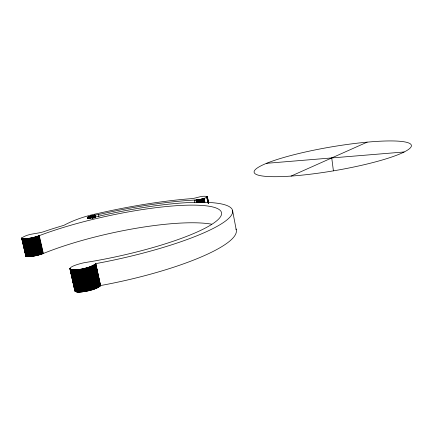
<?xml version="1.0" encoding="UTF-8"?>
<svg xmlns="http://www.w3.org/2000/svg" width="433" height="433" viewBox="0 0 433 433"><rect width="100%" height="100%" fill="white"/><g stroke="black" fill="none" stroke-linecap="round" stroke-linejoin="round"><path stroke-width="0.65" d="M207.38 196.685C204.273 199.093 199.781 199.451 195.9 199.997A7.637 1.283 -11.1 0 1 194.276 200.062L193.248 200.143A135.469 25.303 -12.3 0 0 101.912 213.821L91.78 215.721L88.57 216.792L87.342 217.696L88.982 218.075L92.862 217.615A6.619 1.072 -12.2 0 0 95.893 216.933L99.476 216.062A123.589 23.046 -12.3 0 1 232.694 211.851A123.589 23.046 -12.3 0 1 97.127 263.383C93.441 265.018 89.68 267.442 85.442 268.168C81.014 269.239 76.435 270.241 71.851 269.835C64.257 267.188 84.673 262.349 86.178 262.382A13.374 2.815 -13 0 1 87.336 262.209L87.434 262.176A111.774 20.806 -12.2 0 0 218.405 209.069A111.774 20.806 -12.2 0 0 41.66 234.762L40.204 235.298A10.841 1.797 -12.9 0 1 39.268 235.671C35.419 237.078 31.409 238.009 27.36 238.583C25.78 238.48 22.435 239.741 21.71 238.004C27.836 233.566 36.069 233.977 43.04 231.936A123.589 23.046 -12.3 0 1 63.9 225.317C74.389 219.737 85.837 215.959 97.468 213.577A144.422 27.014 -12.3 0 1 108.862 211.066L112.656 210.265A144.422 27.014 -12.3 0 1 191.548 198.644C196.706 198.298 202.292 195.007 207.38 196.685L208.538 202.628M25.818 255.714L25.991 256.314L27.019 256.628L31.49 256.471L37.66 255.286L43.332 253.494A10.809 1.997 -13.2 0 0 44.263 253.099L45.714 252.542A111.351 23.09 -12.4 0 1 211.753 224.213M75.147 289.845C74.395 293.991 83.185 291.349 85.404 291.441C90.611 290.24 96.51 289.325 100.537 285.547L95.747 263.632L100.51 285.591L101.912 285.298A123.124 25.569 -12.4 0 0 235.974 228.987M291.073 176.09L367.141 142.148M333.41 170.856L334.308 170.705A79.769 11.978 -9.7 0 0 400.152 141.304A79.769 11.978 -9.7 0 0 264.087 164.356A79.769 11.978 -9.7 0 0 333.41 170.856L331.743 157.942M266.539 163.311L404.119 151.978M26.776 238.659L30.905 256.536M26.489 238.691L30.619 256.569M26.213 238.718L30.337 256.596M25.937 238.745L30.066 256.617M25.671 238.772L29.801 256.639M25.412 238.789L29.541 256.661M25.157 238.81L29.287 256.672M24.914 238.827L29.043 256.682M24.67 238.837L28.8 256.693M24.443 238.843L28.573 256.699M24.221 238.854L28.351 256.699M24.004 238.854L28.134 256.699M23.799 238.854L27.928 256.693M23.599 238.854L27.728 256.688M23.409 238.848L27.539 256.677M23.23 238.837L27.355 256.666M23.057 238.827L27.187 256.65M22.895 238.81L27.019 256.628M22.743 238.794L26.868 256.607M22.597 238.772L26.722 256.58M22.467 238.745L26.592 256.553M22.343 238.724L26.467 256.52M22.229 238.691L26.348 256.482M22.121 238.659L26.245 256.444M21.959 238.523L26.148 256.406M21.753 237.939L25.991 256.314M21.71 238.004L25.926 256.266M21.65 238.193L25.796 256.103M35.517 236.883L39.609 254.756M35.197 236.97L39.289 254.848M34.873 237.057L38.97 254.94M34.543 237.143L38.645 255.026M34.218 237.23L38.32 255.113M33.888 237.311L37.99 255.199M33.552 237.398L37.66 255.286M33.217 237.479L37.325 255.367M32.886 237.555L36.994 255.448M32.551 237.636L36.659 255.524M32.21 237.712L36.323 255.6M31.874 237.782L35.988 255.676M31.539 237.852L35.652 255.751M31.203 237.923L35.322 255.822M30.873 237.993L34.986 255.887M30.537 238.058L34.656 255.952M30.207 238.123L34.326 256.017M29.877 238.182L34.001 256.076M29.552 238.242L33.671 256.136M29.227 238.296L33.352 256.19M28.908 238.35L33.032 256.244M28.589 238.404L32.713 256.298M28.275 238.453L32.399 256.341M27.966 238.496L32.091 256.39M27.663 238.545L31.788 256.428M27.36 238.583L31.49 256.471M27.062 238.621L31.192 256.504M39.268 235.671L43.332 253.494M39.013 235.763L43.084 253.592M38.753 235.861L42.824 253.689M38.483 235.953L42.558 253.792M38.212 236.05L42.288 253.89M37.931 236.142L42.012 253.987M37.649 236.239L41.73 254.09M37.357 236.331L41.444 254.187M37.059 236.423L41.146 254.285M36.762 236.515L40.848 254.377M36.459 236.607L40.545 254.474M36.145 236.699L40.237 254.572M35.831 236.791L39.928 254.664M69.902 268.796L74.849 290.911M78.876 269.515L83.802 291.696M78.481 269.57L83.412 291.75M78.097 269.624L83.022 291.804M77.713 269.672L82.643 291.847M77.334 269.716L82.265 291.891M76.96 269.759L81.891 291.929M76.598 269.797L81.528 291.961M76.235 269.829L81.171 291.988M75.883 269.856L80.819 292.015M75.537 269.883L80.473 292.037M75.201 269.905L80.137 292.053M74.871 269.921L79.807 292.064M74.546 269.932L79.483 292.069M74.232 269.943L79.169 292.075M73.929 269.943L78.866 292.069M73.637 269.943L78.573 292.064M73.35 269.943L78.286 292.059M73.074 269.932L78.01 292.042M72.809 269.921L77.745 292.021M72.555 269.905L77.485 291.999M72.306 269.883L77.242 291.972M72.073 269.862L77.009 291.939M71.851 269.835L76.782 291.907M71.64 269.802L76.571 291.869M71.44 269.764L76.37 291.826M71.25 269.727L76.181 291.777M71.072 269.683L76.002 291.723M70.904 269.635L75.835 291.669M70.752 269.586L75.678 291.609M70.611 269.532L75.537 291.544M70.487 269.472L75.407 291.479M70.092 268.211L75.293 291.409M70.027 268.314L75.185 291.333M69.978 268.417L75.093 291.252M69.94 268.514L74.947 291.09M87.444 267.605L92.326 289.764M87.049 267.718L91.937 289.883M86.654 267.832L91.542 290.002M86.254 267.946L91.147 290.115M85.848 268.059L90.746 290.229M85.442 268.168L90.34 290.343M85.036 268.271L89.934 290.451M84.624 268.373L89.523 290.559M84.213 268.476L89.111 290.662M83.796 268.574L88.7 290.76M83.38 268.671L88.289 290.857M82.963 268.763L87.877 290.949M82.551 268.85L87.461 291.041M82.135 268.942L87.049 291.128M81.718 269.023L86.638 291.214M81.307 269.104L86.221 291.295M80.895 269.18L85.815 291.371M80.484 269.256L85.404 291.441M80.078 269.326L84.998 291.512M79.672 269.391L84.597 291.577M79.271 269.456L84.197 291.642M95.628 263.778L100.424 285.71M95.525 263.892L100.321 285.829M95.412 264.006L100.207 285.953M95.282 264.119L100.083 286.078M95.141 264.233L99.947 286.202M94.989 264.352L99.796 286.327M94.827 264.471L99.633 286.457M94.648 264.59L99.46 286.586M94.459 264.715L99.276 286.716M94.259 264.839L99.081 286.852M94.048 264.964L98.87 286.982M93.826 265.088L98.654 287.117M93.593 265.212L98.421 287.252M93.349 265.342L98.183 287.388M93.095 265.467L97.928 287.523M92.83 265.597L97.669 287.658M92.559 265.727L97.398 287.793M92.272 265.857L97.116 287.929M91.98 265.981L96.824 288.064M91.677 266.111L96.527 288.205M91.363 266.241L96.218 288.34M91.044 266.371L95.899 288.475M90.713 266.495L95.574 288.605M90.378 266.625L95.238 288.741M90.037 266.75L94.897 288.871M89.685 266.874L94.551 289.006M89.322 266.999L94.194 289.136M88.96 267.123L93.831 289.266M88.586 267.248L93.463 289.39M88.213 267.367L93.09 289.515M87.829 267.486L92.711 289.639M93.966 215.201L94.524 217.783M93.766 215.244L94.324 217.826M93.56 215.288L94.123 217.869M93.36 215.331L93.782 217.269M93.16 215.38L93.582 217.317M92.96 215.423L93.382 217.361M92.759 215.472L93.322 218.053M92.559 215.52L93.122 218.102M92.364 215.569L92.922 218.151M92.164 215.618L92.727 218.2M91.969 215.666L92.532 218.254M91.78 215.721L92.343 218.302M91.59 215.769L92.007 217.707M91.401 215.823L91.823 217.761M91.211 215.872L91.634 217.81M91.027 215.926L91.45 217.864M90.849 215.98L91.271 217.918M90.67 216.035L91.092 217.972M90.497 216.089L90.919 218.026M90.324 216.143L90.746 218.08M90.156 216.197L90.578 218.135M89.988 216.251L90.41 218.189M89.826 216.305L90.248 218.248M89.669 216.359L90.091 218.302M89.517 216.413L89.94 218.356M89.366 216.468L89.788 218.411M89.225 216.522L89.647 218.465M89.084 216.576L89.507 218.519M88.944 216.63L89.371 218.573M88.814 216.684L89.236 218.627M88.689 216.738L89.111 218.681M88.57 216.792L88.992 218.735M88.451 216.846L88.733 218.14M88.343 216.895L88.624 218.194M88.235 216.949L88.516 218.243M88.137 216.998L88.419 218.297M88.04 217.052L88.321 218.346M87.953 217.101L88.235 218.394M87.867 217.149L88.153 218.443M87.791 217.198L88.072 218.492M87.72 217.242L87.937 218.589M87.596 217.334L87.877 218.633M87.542 217.377L87.823 218.676M87.493 217.42L87.78 218.719M98.48 214.589L98.897 216.527M94.968 215.012L95.531 217.593M94.773 215.044L95.33 217.626M94.573 215.082L95.13 217.664M94.372 215.12L94.93 217.702M94.167 215.163L94.73 217.745M199.245 199.553L199.743 202.119M199.007 199.597L199.51 202.157M198.774 199.635L199.272 202.2M198.536 199.673L199.039 202.233M198.303 199.71L198.807 202.271M198.07 199.743L198.574 202.303M197.843 199.775L198.346 202.341M197.616 199.808L198.119 202.368M197.394 199.835L197.892 202.4M197.167 199.867L197.67 202.428M196.95 199.889L197.453 202.455M196.734 199.916L197.237 202.476M196.517 199.938L197.02 202.498M196.306 199.959L196.809 202.52M196.1 199.976L196.604 202.536M195.9 199.997L196.403 202.557M194.276 200.062L194.801 202.72M207.272 196.501L208.619 203.169M207.174 196.441L208.43 202.898M207.05 196.387L208.338 203.001M206.974 196.36L208.278 203.055M206.898 196.338L208.213 203.109M206.979 197.204L208.138 203.164M206.904 197.259L207.932 202.557M206.817 197.313L207.845 202.612M204.187 198.384L204.933 202.222M203.986 198.444L204.739 202.287M203.786 198.503L204.538 202.346M203.586 198.563L204.333 202.406M203.375 198.623L204.127 202.465M203.164 198.682L203.916 202.525M202.947 198.742L203.699 202.584M202.731 198.801L203.483 202.644M202.509 198.855L203.261 202.698M202.287 198.915L202.915 202.114M202.059 198.969L202.687 202.173M201.832 199.023L202.46 202.227M201.599 199.077L202.227 202.281M201.372 199.131L201.994 202.335M201.134 199.18L201.762 202.384M200.901 199.234L201.529 202.438M200.668 199.283L201.291 202.487M200.43 199.332L201.058 202.536M200.192 199.38L200.82 202.584M199.954 199.424L200.582 202.628M199.716 199.467L200.344 202.671M199.478 199.51L200.106 202.714M232.575 210.579L236.212 229.744"/></g></svg>
